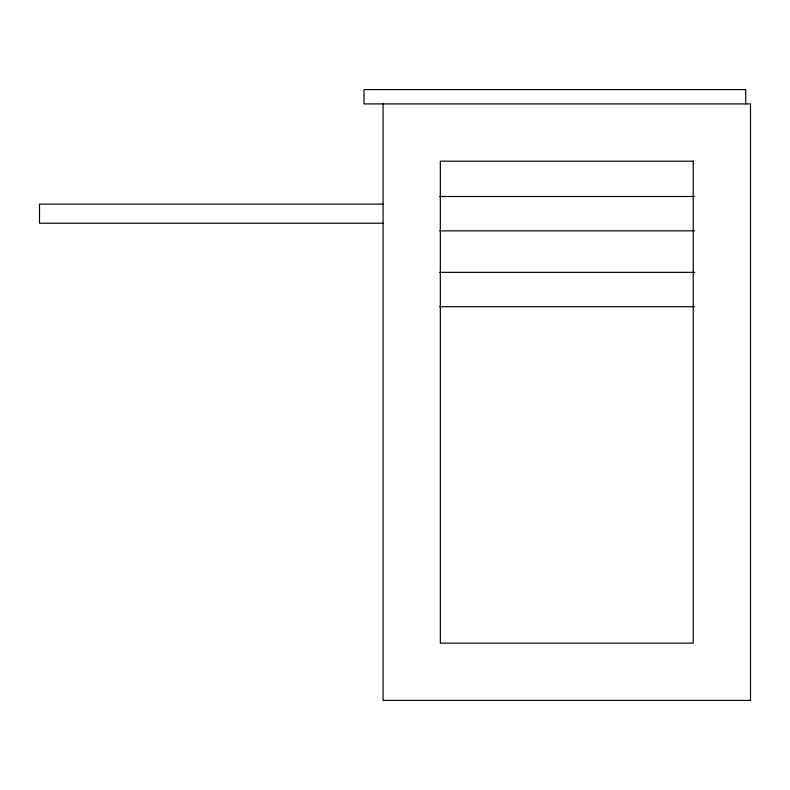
<?xml version="1.0" encoding="UTF-8"?>
<svg xmlns="http://www.w3.org/2000/svg" width="790" height="790" viewBox="0 0 790 790"><rect width="100%" height="100%" fill="white"/><g stroke="black" fill="none" stroke-linecap="round" stroke-linejoin="round"><path stroke-width="1.19" d="M439.714 196.493L694.627 196.493M383.071 204.126L39.5 204.126L39.5 223.215L383.071 223.215M439.714 230.848L694.627 230.848M439.714 272.362L694.627 272.362M439.714 306.718L694.627 306.718M745.73 103.915L745.73 89.606L363.983 89.606L363.983 103.915L750.5 103.915L750.5 700.394L383.071 700.394L383.071 103.915M693.235 161.18L440.336 161.18L440.336 643.139L693.235 643.139L693.235 161.18"/></g></svg>
